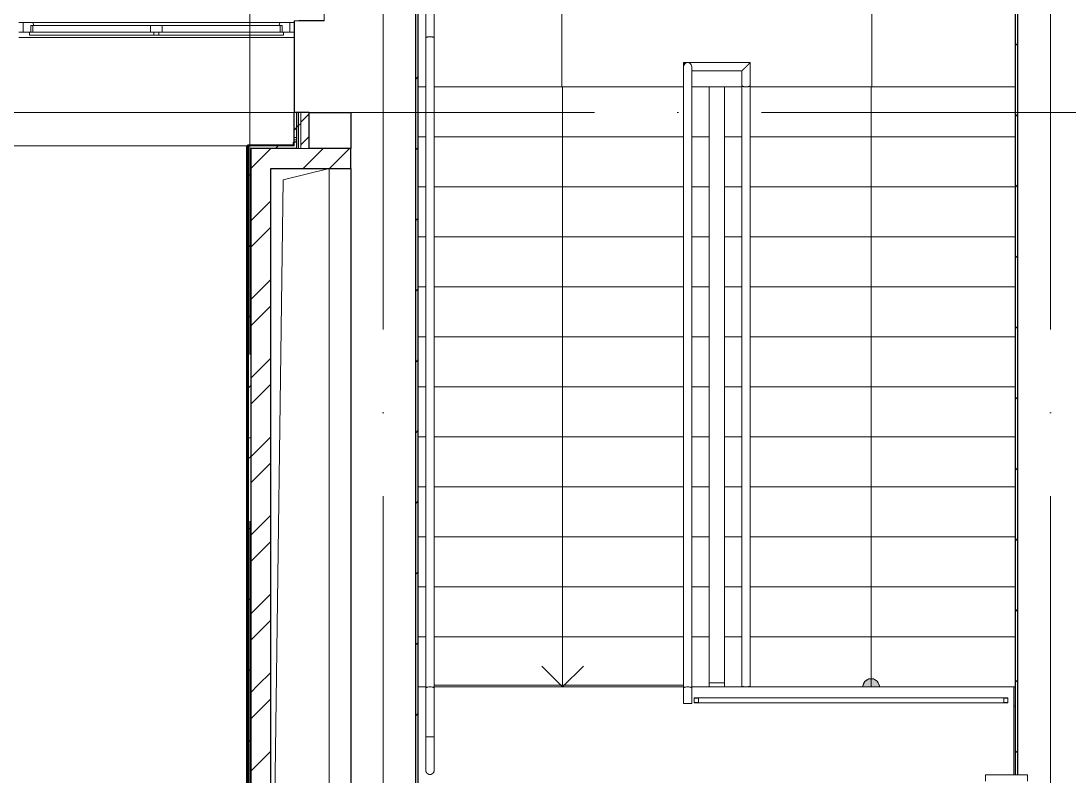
# Model space of a CAD drawing. Header units: millimetres. Extents: x -87434 to 499450, y -468665 to 122144.
# Drawn here: x 285573 to 291858, y -6945 to -2415 of the extents above; entities that cross this region are included whole.
import ezdxf

# ---------------------------------------------------------------- set-up
doc = ezdxf.new("R2010")
doc.units = ezdxf.units.MM
doc.linetypes.add('ADSK_Линия сетки', pattern=[25, 20, -2.5, 0, -2.5])
for name, color, linetype, lineweight in [('_ Окна', 7, 'Continuous', 9), ('Лестницы', 252, 'Continuous', 9), ('Оборудование', 8, 'Continuous', 18), ('Ограждение', 252, 'Continuous', 9), ('Окна', 252, 'Continuous', 9), ('Оси', 252, 'Continuous', 9), ('Перекрытие', 252, 'Continuous', 18), ('Стены внутренние', 7, 'Continuous', 18), ('Стены наружные', 7, 'Continuous', 18), ('Стены штриховка', 252, 'Continuous', 9), ('Стрелки вверх', 252, 'Continuous', 18)]:
    doc.layers.add(name, color=color, linetype=linetype, lineweight=lineweight)

# ---------------------------------------------------------------- blocks, each defined once
blk = doc.blocks.new('3 этаж')
at = {"layer": 'Стрелки вверх', "true_color": 0x636466}
h = blk.add_hatch(color=251, dxfattribs=at)
edge = h.paths.add_edge_path()
edge.add_arc((290670.8, -6408.4), 50, 359.83086, 540.16914)
edge.add_line((290620.8, -6408.6), (290670.8, -6408.4))
edge.add_line((290670.8, -6408.4), (290720.8, -6408.6))
blk.add_hatch(color=251, dxfattribs=at).paths.add_polyline_path([(290719.2, -6408.4), (290720.3, -6401.3), (290708.6, -6375.7), (290684.9, -6360.5), (290656.7, -6360.5), (290633, -6375.7), (290621.3, -6401.3), (290622.3, -6408.4)])
at = {"color": 251, "lineweight": 18, "true_color": 0x636466}
for p, q in [((287145.2, -3365.7), (287420.8, -3298.4)), ((287420.8, -3298.4), (287420.8, -8968.4)), ((287070.8, -8968.4), (287145.2, -3365.7))]:
    blk.add_line(p, q, dxfattribs=at)
at = {"layer": '_ Окна', "color": 251, "true_color": 0x636466}
for p, q in [((285585.8, -2423.4), (285560.8, -2423.4)), ((285585.8, -2481.4), (285585.8, -2423.4)), ((287210.8, -2423.4), (287185.8, -2423.4)), ((287185.8, -2423.4), (287185.8, -2481.4)), ((285560.8, -2481.4), (285585.8, -2481.4)), ((287185.8, -2481.4), (287210.8, -2481.4))]:
    blk.add_line(p, q, dxfattribs=at)
at = {"layer": '_ Окна', "color": 251, "lineweight": 18, "true_color": 0x636466}
for p, q in [((285645.2, -2423.4), (285585.8, -2423.4)), ((285585.8, -2423.4), (285585.8, -2481.4)), ((285631.8, -2481.4), (285631.8, -2440.4)), ((285631.8, -2440.4), (285643.8, -2440.4)), ((285649.8, -2440.4), (285645.2, -2423.4)), ((287126.3, -2423.4), (287121.8, -2440.4)), ((287185.8, -2423.4), (287126.3, -2423.4)), ((287127.8, -2440.4), (287139.8, -2440.4)), ((287139.8, -2440.4), (287139.8, -2481.4)), ((287185.8, -2481.4), (287185.8, -2423.4)), ((285585.8, -2481.4), (285623.8, -2481.4)), ((287147.8, -2481.4), (287185.8, -2481.4))]:
    blk.add_line(p, q, dxfattribs=at)
at = {"layer": 'Лестницы', "color": 251, "true_color": 0x636466}
for p, q in [((288000.8, -2808.4), (287955.8, -2808.4)), ((288000.8, -2808.4), (287955.8, -2808.4)), ((289545.8, -2808.4), (288050.8, -2808.4)), ((289545.8, -2808.4), (288050.8, -2808.4)), ((289700.8, -2808.4), (289595.8, -2808.4)), ((289700.8, -2808.4), (289595.8, -2808.4)), ((289700.8, -2808.4), (289790.8, -2808.4)), ((289700.8, -2808.4), (289700.8, -3108.4)), ((289790.8, -2808.4), (289895.8, -2808.4)), ((289790.8, -3108.4), (289790.8, -2808.4)), ((289790.8, -2808.4), (289895.8, -2808.4)), ((289945.8, -2808.4), (291535.8, -2808.4)), ((289945.8, -2808.4), (291535.8, -2808.4)), ((288000.8, -3108.4), (287955.8, -3108.4)), ((288000.8, -3108.4), (287955.8, -3108.4)), ((289545.8, -3108.4), (288050.8, -3108.4)), ((289545.8, -3108.4), (288050.8, -3108.4)), ((289700.8, -3108.4), (289595.8, -3108.4)), ((289700.8, -3108.4), (289595.8, -3108.4)), ((289700.8, -3108.4), (289700.8, -3408.4)), ((289790.8, -3408.4), (289790.8, -3108.4)), ((289790.8, -3108.4), (289895.9, -3108.4)), ((289790.8, -3108.4), (289895.9, -3108.4)), ((289945.7, -3108.4), (291535.8, -3108.4)), ((289945.7, -3108.4), (291535.8, -3108.4)), ((288000.8, -3408.4), (287955.8, -3408.4)), ((288000.8, -3408.4), (287955.8, -3408.4)), ((289545.8, -3408.4), (288050.8, -3408.4)), ((289545.8, -3408.4), (288050.8, -3408.4)), ((289700.8, -3408.4), (289595.8, -3408.4)), ((289700.8, -3408.4), (289595.8, -3408.4)), ((289700.8, -3408.4), (289700.8, -3708.4)), ((289790.8, -3708.4), (289790.8, -3408.4)), ((289790.8, -3408.4), (289895.9, -3408.4)), ((289790.8, -3408.4), (289895.9, -3408.4)), ((289945.6, -3408.4), (291535.8, -3408.4)), ((289945.6, -3408.4), (291535.8, -3408.4)), ((288000.8, -3708.4), (287955.8, -3708.4)), ((288000.8, -3708.4), (287955.8, -3708.4)), ((289545.8, -3708.4), (288050.8, -3708.4)), ((289545.8, -3708.4), (288050.8, -3708.4)), ((289700.8, -3708.4), (289595.8, -3708.4)), ((289700.8, -3708.4), (289595.8, -3708.4)), ((289700.8, -3708.4), (289700.8, -4008.4)), ((289790.8, -4008.4), (289790.8, -3708.4)), ((289790.8, -3708.4), (289896, -3708.4)), ((289790.8, -3708.4), (289896, -3708.4)), ((289945.6, -3708.4), (291535.8, -3708.4)), ((289945.6, -3708.4), (291535.8, -3708.4)), ((288000.8, -4008.4), (287955.8, -4008.4)), ((288000.8, -4008.4), (287955.8, -4008.4)), ((289545.8, -4008.4), (288050.8, -4008.4)), ((289545.8, -4008.4), (288050.8, -4008.4)), ((289700.8, -4008.4), (289595.8, -4008.4)), ((289700.8, -4008.4), (289595.8, -4008.4)), ((289700.8, -4008.4), (289700.8, -4308.4)), ((289790.8, -4308.4), (289790.8, -4008.4)), ((289790.8, -4008.4), (289895.8, -4008.4)), ((289790.8, -4008.4), (289895.8, -4008.4)), ((289945.8, -4008.4), (291535.8, -4008.4)), ((289945.8, -4008.4), (291535.8, -4008.4)), ((288000.8, -4308.4), (287955.8, -4308.4)), ((288000.8, -4308.4), (287955.8, -4308.4)), ((289545.8, -4308.4), (288050.8, -4308.4)), ((289545.8, -4308.4), (288050.8, -4308.4)), ((289700.8, -4308.4), (289595.8, -4308.4)), ((289700.8, -4308.4), (289595.8, -4308.4)), ((289700.8, -4308.4), (289700.8, -4608.4)), ((289790.8, -4608.4), (289790.8, -4308.4)), ((289790.8, -4308.4), (289895.8, -4308.4)), ((289790.8, -4308.4), (289895.8, -4308.4)), ((289945.8, -4308.4), (291535.8, -4308.4)), ((289945.8, -4308.4), (291535.8, -4308.4)), ((288000.8, -4608.4), (287955.8, -4608.4)), ((288000.8, -4608.4), (287955.8, -4608.4)), ((289545.8, -4608.4), (288050.8, -4608.4)), ((289545.8, -4608.4), (288050.8, -4608.4)), ((289700.8, -4608.4), (289595.8, -4608.4)), ((289700.8, -4608.4), (289595.8, -4608.4)), ((289700.8, -4608.4), (289700.8, -4908.4)), ((289790.8, -4908.4), (289790.8, -4608.4)), ((289790.8, -4608.4), (289895.8, -4608.4)), ((289790.8, -4608.4), (289895.8, -4608.4)), ((289945.8, -4608.4), (291535.8, -4608.4)), ((289945.8, -4608.4), (291535.8, -4608.4)), ((288000.8, -4908.4), (287955.8, -4908.4)), ((288000.8, -4908.4), (287955.8, -4908.4)), ((289545.8, -4908.4), (288050.8, -4908.4)), ((289545.8, -4908.4), (288050.8, -4908.4)), ((289700.8, -4908.4), (289595.8, -4908.4)), ((289700.8, -4908.4), (289595.8, -4908.4)), ((289700.8, -4908.4), (289700.8, -5208.4)), ((289790.8, -5208.4), (289790.8, -4908.4)), ((289790.8, -4908.4), (289895.8, -4908.4)), ((289790.8, -4908.4), (289895.8, -4908.4)), ((289945.8, -4908.4), (291535.8, -4908.4)), ((289945.8, -4908.4), (291535.8, -4908.4)), ((288000.8, -5208.4), (287955.8, -5208.4)), ((288000.8, -5208.4), (287955.8, -5208.4)), ((289545.8, -5208.4), (288050.8, -5208.4)), ((289545.8, -5208.4), (288050.8, -5208.4)), ((289700.8, -5208.4), (289595.8, -5208.4)), ((289700.8, -5208.4), (289595.8, -5208.4)), ((289700.8, -5208.4), (289700.8, -5508.4)), ((289790.8, -5508.4), (289790.8, -5208.4)), ((289790.8, -5208.4), (289895.8, -5208.4)), ((289790.8, -5208.4), (289895.8, -5208.4)), ((289945.8, -5208.4), (291535.8, -5208.4)), ((289945.8, -5208.4), (291535.8, -5208.4)), ((288001, -5508.4), (287955.8, -5508.4)), ((288001, -5508.4), (287955.8, -5508.4)), ((289545.8, -5508.4), (288050.6, -5508.4)), ((289545.8, -5508.4), (288050.6, -5508.4)), ((289700.8, -5508.4), (289595.8, -5508.4)), ((289700.8, -5508.4), (289595.8, -5508.4)), ((289700.8, -5508.4), (289700.8, -5808.4)), ((289790.8, -5808.4), (289790.8, -5508.4)), ((289790.8, -5508.4), (289895.8, -5508.4)), ((289790.8, -5508.4), (289895.8, -5508.4)), ((289945.8, -5508.4), (291535.8, -5508.4)), ((289945.8, -5508.4), (291535.8, -5508.4)), ((288000.9, -5808.4), (287955.8, -5808.4)), ((288000.9, -5808.4), (287955.8, -5808.4)), ((289545.8, -5808.4), (288050.6, -5808.4)), ((289545.8, -5808.4), (288050.6, -5808.4)), ((289700.8, -5808.4), (289595.8, -5808.4)), ((289700.8, -5808.4), (289595.8, -5808.4)), ((289700.8, -5808.4), (289700.8, -6108.4)), ((289790.8, -6108.4), (289790.8, -5808.4)), ((289790.8, -5808.4), (289895.8, -5808.4)), ((289790.8, -5808.4), (289895.8, -5808.4)), ((289945.8, -5808.4), (291535.8, -5808.4)), ((289945.8, -5808.4), (291535.8, -5808.4)), ((288000.8, -6108.4), (287955.8, -6108.4)), ((288000.8, -6108.4), (287955.8, -6108.4)), ((289545.8, -6108.4), (288050.7, -6108.4)), ((289545.8, -6108.4), (288050.7, -6108.4)), ((289700.8, -6108.4), (289595.8, -6108.4)), ((289700.8, -6108.4), (289595.8, -6108.4)), ((289700.8, -6108.4), (289700.8, -6408.4)), ((289790.8, -6408.4), (289790.8, -6108.4)), ((289790.8, -6108.4), (289895.8, -6108.4)), ((289790.8, -6108.4), (289895.8, -6108.4)), ((289945.8, -6108.4), (291535.8, -6108.4)), ((289945.8, -6108.4), (291535.8, -6108.4)), ((288000.6, -6408.4), (287955.8, -6408.4)), ((288000.6, -6408.4), (287955.8, -6408.4)), ((289545.8, -6408.4), (288050.8, -6408.4)), ((289545.8, -6408.4), (288050.8, -6408.4)), ((289700.8, -6408.4), (289595.8, -6408.4)), ((289700.8, -6408.4), (289595.8, -6408.4)), ((291525.8, -6408.4), (289700.8, -6408.4))]:
    blk.add_line(p, q, dxfattribs=at)
at = {"layer": 'Оборудование', "color": 251, "true_color": 0x636466}
for p, q in [((291608.5, -6936.2), (291355.8, -6936.2)), ((291355.8, -6936.2), (291355.8, -6974.3)), ((291608.5, -6936.2), (291608.5, -6974.3))]:
    blk.add_line(p, q, dxfattribs=at)
at = {"layer": 'Ограждение', "color": 251, "true_color": 0x636466}
for p, q in [((288000.8, -2208.4), (288000.8, -2514.3)), ((288050.8, -2514.3), (288050.8, -2208.4)), ((287210.8, -2513.4), (285560.8, -2513.4)), ((288000.8, -2514.3), (288000.8, -6414.3)), ((288050.8, -6414.3), (288050.8, -2514.3)), ((289570.8, -2663.4), (289545.8, -2663.4)), ((289545.8, -2663.4), (289545.8, -2688.4)), ((289546.6, -2682), (289545.8, -2688.4)), ((289545.8, -2688.4), (289546.6, -2682)), ((289545.8, -2688.4), (289545.8, -6414.3)), ((289549.1, -2675.9), (289546.6, -2682)), ((289546.6, -2682), (289549.1, -2675.9)), ((289553.1, -2670.8), (289549.1, -2675.9)), ((289549.1, -2675.9), (289553.1, -2670.8)), ((289558.3, -2666.8), (289553.1, -2670.8)), ((289553.1, -2670.8), (289558.3, -2666.8)), ((289564.3, -2664.3), (289558.3, -2666.8)), ((289558.3, -2666.8), (289564.3, -2664.3)), ((289570.8, -2663.4), (289564.3, -2664.3)), ((289564.3, -2664.3), (289570.8, -2663.4)), ((289945.8, -2663.4), (289570.8, -2663.4)), ((289577.2, -2664.3), (289570.8, -2663.4)), ((289570.8, -2663.4), (289577.2, -2664.3)), ((289583.3, -2666.8), (289577.2, -2664.3)), ((289577.2, -2664.3), (289583.3, -2666.8)), ((289588.5, -2670.8), (289583.3, -2666.8)), ((289583.3, -2666.8), (289588.5, -2670.8)), ((289592.4, -2675.9), (289588.5, -2670.8)), ((289588.5, -2670.8), (289592.4, -2675.9)), ((289594.9, -2682), (289592.4, -2675.9)), ((289592.4, -2675.9), (289594.9, -2682)), ((289595.8, -2688.4), (289594.9, -2682)), ((289594.9, -2682), (289595.8, -2688.4)), ((289595.8, -6414.3), (289595.8, -2688.4)), ((289945.8, -2802.5), (289945.8, -2663.4)), ((289595.8, -2713.4), (289895.8, -2713.4)), ((289895.8, -2713.4), (289895.8, -2802.5)), ((289895.8, -2802.5), (289895.8, -6402.5)), ((289945.8, -6402.5), (289945.8, -2802.5)), ((287210.8, -2963.4), (285560.8, -2963.4)), ((286930.8, -3163.4), (279350.8, -3163.4)), ((286930.8, -3163.4), (285560.8, -3163.4)), ((286925.8, -3163.4), (286925.8, -8943.4)), ((289700.8, -6383.4), (289790.8, -6383.4)), ((289895.8, -6402.5), (289895.8, -6408.4)), ((289945.8, -6408.4), (289945.8, -6402.5)), ((291525.8, -6408.4), (291535.8, -6408.4)), ((291525.8, -6408.4), (291525.8, -6936.4)), ((288000.8, -6414.3), (288000.8, -6708.4)), ((288050.8, -6708.4), (288050.8, -6414.3)), ((289545.8, -6414.3), (289545.8, -6508.4)), ((289595.8, -6508.4), (289595.8, -6414.3)), ((289545.8, -6508.4), (289595.8, -6508.4)), ((291490.8, -6473.4), (289610.8, -6473.4)), ((289610.8, -6473.4), (289610.8, -6475.5)), ((289610.8, -6501.4), (289610.8, -6503.4)), ((289610.8, -6503.4), (291490.8, -6503.4)), ((291490.8, -6475.5), (291490.8, -6473.4)), ((291490.8, -6503.4), (291490.8, -6501.4)), ((288000.8, -6708.4), (288050.8, -6708.4)), ((288000.8, -6708.4), (288000.8, -6716.4)), ((288000.8, -6710.6), (288000.8, -6708.4)), ((288025.8, -6708.4), (288000.8, -6708.4)), ((288000.8, -6718.6), (288000.8, -6710.6)), ((288000.8, -6716.4), (288000.8, -6724.4)), ((288000.8, -6726.6), (288000.8, -6718.6)), ((288050.8, -6708.4), (288025.8, -6708.4)), ((288050.8, -6708.4), (288050.8, -6716.4)), ((288050.8, -6710.6), (288050.8, -6708.4)), ((288050.8, -6718.6), (288050.8, -6710.6)), ((288050.8, -6716.4), (288050.8, -6724.4)), ((288050.8, -6726.6), (288050.8, -6718.6)), ((288000.8, -6724.4), (288000.8, -6732.4)), ((288000.8, -6734.5), (288000.8, -6726.6)), ((288000.8, -6732.4), (288000.8, -6740.3)), ((288000.8, -6742.4), (288000.8, -6734.5)), ((288000.8, -6740.3), (288000.8, -6748.2)), ((288000.8, -6750.3), (288000.8, -6742.4)), ((288000.8, -6748.2), (288000.8, -6756)), ((288000.8, -6758.1), (288000.8, -6750.3)), ((288000.8, -6756), (288000.8, -6763.7)), ((288000.8, -6765.8), (288000.8, -6758.1)), ((288000.8, -6763.7), (288000.8, -6771.4)), ((288000.8, -6773.4), (288000.8, -6765.8)), ((288000.8, -6771.4), (288000.8, -6778.9)), ((288000.8, -6780.9), (288000.8, -6773.4)), ((288000.8, -6778.9), (288000.8, -6786.3)), ((288000.8, -6788.3), (288000.8, -6780.9)), ((288000.8, -6786.3), (288000.8, -6793.6)), ((288050.8, -6724.4), (288050.8, -6732.4)), ((288050.8, -6734.5), (288050.8, -6726.6)), ((288050.8, -6732.4), (288050.8, -6740.3)), ((288050.8, -6742.4), (288050.8, -6734.5)), ((288050.8, -6740.3), (288050.8, -6748.2)), ((288050.8, -6750.3), (288050.8, -6742.4)), ((288050.8, -6748.2), (288050.8, -6756)), ((288050.8, -6758.1), (288050.8, -6750.3)), ((288050.8, -6756), (288050.8, -6763.7)), ((288050.8, -6765.8), (288050.8, -6758.1)), ((288050.8, -6763.7), (288050.8, -6771.4)), ((288050.8, -6773.4), (288050.8, -6765.8)), ((288050.8, -6771.4), (288050.8, -6778.9)), ((288050.8, -6780.9), (288050.8, -6773.4)), ((288050.8, -6778.9), (288050.8, -6786.3)), ((288050.8, -6788.3), (288050.8, -6780.9)), ((288050.8, -6786.3), (288050.8, -6793.6)), ((288000.8, -6795.6), (288000.8, -6788.3)), ((288000.8, -6793.6), (288000.8, -6800.8)), ((288000.8, -6802.7), (288000.8, -6795.6)), ((288000.8, -6800.8), (288000.8, -6807.8)), ((288000.8, -6809.7), (288000.8, -6802.7)), ((288000.8, -6807.8), (288000.8, -6814.7)), ((288000.8, -6816.5), (288000.8, -6809.7)), ((288000.8, -6814.7), (288000.8, -6821.4)), ((288000.8, -6823.1), (288000.8, -6816.5)), ((288000.8, -6821.4), (288000.8, -6827.9)), ((288000.8, -6829.6), (288000.8, -6823.1)), ((288000.8, -6827.9), (288000.8, -6834.2)), ((288000.8, -6835.9), (288000.8, -6829.6)), ((288000.8, -6834.2), (288000.8, -6840.3)), ((288000.8, -6841.9), (288000.8, -6835.9)), ((288000.8, -6840.3), (288000.8, -6846.2)), ((288000.8, -6847.8), (288000.8, -6841.9)), ((288000.8, -6846.2), (288000.8, -6851.9)), ((288000.8, -6853.4), (288000.8, -6847.8)), ((288050.8, -6795.6), (288050.8, -6788.3)), ((288050.8, -6793.6), (288050.8, -6800.8)), ((288050.8, -6802.7), (288050.8, -6795.6)), ((288050.8, -6800.8), (288050.8, -6807.8)), ((288050.8, -6809.7), (288050.8, -6802.7)), ((288050.8, -6807.8), (288050.8, -6814.7)), ((288050.8, -6816.5), (288050.8, -6809.7)), ((288050.8, -6814.7), (288050.8, -6821.4)), ((288050.8, -6823.1), (288050.8, -6816.5)), ((288050.8, -6821.4), (288050.8, -6827.9)), ((288050.8, -6829.6), (288050.8, -6823.1)), ((288050.8, -6827.9), (288050.8, -6834.2)), ((288050.8, -6835.9), (288050.8, -6829.6)), ((288050.8, -6834.2), (288050.8, -6840.3)), ((288050.8, -6841.9), (288050.8, -6835.9)), ((288050.8, -6840.3), (288050.8, -6846.2)), ((288050.8, -6847.8), (288050.8, -6841.9)), ((288050.8, -6846.2), (288050.8, -6851.9)), ((288050.8, -6853.4), (288050.8, -6847.8)), ((288000.8, -6851.9), (288000.8, -6857.4)), ((288000.8, -6858.8), (288000.8, -6853.4)), ((288000.8, -6857.4), (288000.8, -6862.6)), ((288000.8, -6864), (288000.8, -6858.8)), ((288000.8, -6862.6), (288000.8, -6867.6)), ((288000.8, -6868.9), (288000.8, -6864)), ((288000.8, -6867.6), (288000.8, -6872.3)), ((288000.8, -6873.5), (288000.8, -6868.9)), ((288000.8, -6872.3), (288000.8, -6876.7)), ((288000.8, -6877.9), (288000.8, -6873.5)), ((288000.8, -6876.7), (288000.8, -6880.9)), ((288000.8, -6882), (288000.8, -6877.9)), ((288000.8, -6880.9), (288000.8, -6884.8)), ((288000.8, -6885.8), (288000.8, -6882)), ((288000.8, -6884.8), (288000.8, -6888.5)), ((288000.8, -6889.4), (288000.8, -6885.8)), ((288000.8, -6888.5), (288000.8, -6891.8)), ((288000.8, -6892.7), (288000.8, -6889.4)), ((288000.8, -6891.8), (288000.8, -6894.9)), ((288000.8, -6895.6), (288000.8, -6892.7)), ((288000.8, -6894.9), (288000.8, -6897.6)), ((288000.8, -6898.3), (288000.8, -6895.6)), ((288000.8, -6897.6), (288000.8, -6900)), ((288000.8, -6900.7), (288000.8, -6898.3)), ((288000.8, -6900), (288000.8, -6902.2)), ((288000.8, -6902.7), (288000.8, -6900.7)), ((288000.8, -6902.2), (288000.8, -6904)), ((288000.8, -6904.5), (288000.8, -6902.7)), ((288000.8, -6904), (288000.8, -6905.5)), ((288000.8, -6905.9), (288000.8, -6904.5)), ((288000.8, -6905.5), (288000.8, -6906.7)), ((288000.8, -6907), (288000.8, -6905.9)), ((288000.8, -6906.7), (288000.8, -6907.6)), ((288000.8, -6907.8), (288000.8, -6907)), ((288000.8, -6907.6), (288000.8, -6908.2)), ((288000.8, -6908.3), (288000.8, -6907.8)), ((288000.8, -6908.2), (288000.8, -6908.4)), ((288000.8, -6908.4), (288000.8, -6908.3)), ((288000.8, -6908.7), (288000.8, -6908.4)), ((288000.8, -6908.4), (288000.8, -6908.4)), ((288000.8, -6909.7), (288000.8, -6908.7)), ((288000.9, -6910.7), (288000.8, -6909.7)), ((288001, -6911.7), (288000.9, -6910.7)), ((288001.1, -6912.7), (288001, -6911.7)), ((288001.3, -6913.7), (288001.1, -6912.7)), ((288050.5, -6912.4), (288050.3, -6913.4)), ((288050.6, -6911.4), (288050.5, -6912.4)), ((288050.7, -6910.4), (288050.6, -6911.4)), ((288050.8, -6909.4), (288050.7, -6910.4)), ((288050.8, -6851.9), (288050.8, -6857.4)), ((288050.8, -6858.8), (288050.8, -6853.4)), ((288050.8, -6857.4), (288050.8, -6862.6)), ((288050.8, -6864), (288050.8, -6858.8)), ((288050.8, -6862.6), (288050.8, -6867.6)), ((288050.8, -6868.9), (288050.8, -6864)), ((288050.8, -6867.6), (288050.8, -6872.3)), ((288050.8, -6873.5), (288050.8, -6868.9)), ((288050.8, -6872.3), (288050.8, -6876.7)), ((288050.8, -6877.9), (288050.8, -6873.5)), ((288050.8, -6876.7), (288050.8, -6880.9)), ((288050.8, -6882), (288050.8, -6877.9)), ((288050.8, -6880.9), (288050.8, -6884.8)), ((288050.8, -6885.8), (288050.8, -6882)), ((288050.8, -6884.8), (288050.8, -6888.5)), ((288050.8, -6889.4), (288050.8, -6885.8)), ((288050.8, -6888.5), (288050.8, -6891.8)), ((288050.8, -6892.7), (288050.8, -6889.4)), ((288050.8, -6891.8), (288050.8, -6894.9)), ((288050.8, -6895.6), (288050.8, -6892.7)), ((288050.8, -6894.9), (288050.8, -6897.6)), ((288050.8, -6898.3), (288050.8, -6895.6)), ((288050.8, -6897.6), (288050.8, -6900)), ((288050.8, -6900.7), (288050.8, -6898.3)), ((288050.8, -6900), (288050.8, -6902.2)), ((288050.8, -6902.7), (288050.8, -6900.7)), ((288050.8, -6902.2), (288050.8, -6904)), ((288050.8, -6904.5), (288050.8, -6902.7)), ((288050.8, -6904), (288050.8, -6905.5)), ((288050.8, -6905.9), (288050.8, -6904.5)), ((288050.8, -6905.5), (288050.8, -6906.7)), ((288050.8, -6907), (288050.8, -6905.9)), ((288050.8, -6906.7), (288050.8, -6907.6)), ((288050.8, -6907.8), (288050.8, -6907)), ((288050.8, -6907.6), (288050.8, -6908.2)), ((288050.8, -6908.3), (288050.8, -6907.8)), ((288050.8, -6908.2), (288050.8, -6908.4)), ((288050.8, -6908.4), (288050.8, -6908.3)), ((288050.8, -6908.4), (288050.8, -6909.4)), ((288050.8, -6908.4), (288050.8, -6908.4)), ((288001.6, -6914.6), (288001.3, -6913.7)), ((288001.8, -6915.6), (288001.6, -6914.6)), ((288002.1, -6916.6), (288001.8, -6915.6)), ((288002.5, -6917.5), (288002.1, -6916.6)), ((288002.9, -6918.4), (288002.5, -6917.5)), ((288003.3, -6919.3), (288002.9, -6918.4)), ((288003.7, -6920.2), (288003.3, -6919.3)), ((288004.2, -6921.1), (288003.7, -6920.2)), ((288004.7, -6922), (288004.2, -6921.1)), ((288005.3, -6922.8), (288004.7, -6922)), ((288005.9, -6923.6), (288005.3, -6922.8)), ((288006.5, -6924.4), (288005.9, -6923.6)), ((288007.2, -6925.1), (288006.5, -6924.4)), ((288007.8, -6925.9), (288007.2, -6925.1)), ((288008.6, -6926.6), (288007.8, -6925.9)), ((288009.3, -6927.2), (288008.6, -6926.6)), ((288010.1, -6927.9), (288009.3, -6927.2)), ((288010.8, -6928.5), (288010.1, -6927.9)), ((288011.7, -6929.1), (288010.8, -6928.5)), ((288012.5, -6929.6), (288011.7, -6929.1)), ((288013.4, -6930.1), (288012.5, -6929.6)), ((288014.2, -6930.6), (288013.4, -6930.1)), ((288015.1, -6931.1), (288014.2, -6930.6)), ((288016, -6931.5), (288015.1, -6931.1)), ((288017, -6931.8), (288016, -6931.5)), ((288017.9, -6932.2), (288017, -6931.8)), ((288018.9, -6932.5), (288017.9, -6932.2)), ((288019.8, -6932.7), (288018.9, -6932.5)), ((288020.8, -6932.9), (288019.8, -6932.7)), ((288021.8, -6933.1), (288020.8, -6932.9)), ((288022.8, -6933.3), (288021.8, -6933.1)), ((288023.8, -6933.4), (288022.8, -6933.3)), ((288024.8, -6933.4), (288023.8, -6933.4)), ((288025.8, -6933.4), (288024.8, -6933.4)), ((288026, -6933.4), (288025.8, -6933.4)), ((288027, -6933.4), (288026, -6933.4)), ((288028, -6933.3), (288027, -6933.4)), ((288029, -6933.2), (288028, -6933.3)), ((288030, -6933.1), (288029, -6933.2)), ((288031, -6932.9), (288030, -6933.1)), ((288032, -6932.7), (288031, -6932.9)), ((288032.9, -6932.4), (288032, -6932.7)), ((288033.9, -6932.1), (288032.9, -6932.4)), ((288034.8, -6931.7), (288033.9, -6932.1)), ((288035.8, -6931.4), (288034.8, -6931.7)), ((288036.7, -6930.9), (288035.8, -6931.4)), ((288037.6, -6930.5), (288036.7, -6930.9)), ((288038.4, -6930), (288037.6, -6930.5)), ((288039.3, -6929.5), (288038.4, -6930)), ((288040.1, -6928.9), (288039.3, -6929.5)), ((288040.9, -6928.3), (288040.1, -6928.9)), ((288041.7, -6927.7), (288040.9, -6928.3)), ((288042.5, -6927.1), (288041.7, -6927.7)), ((288043.2, -6926.4), (288042.5, -6927.1)), ((288043.9, -6925.7), (288043.2, -6926.4)), ((288044.6, -6924.9), (288043.9, -6925.7)), ((288045.2, -6924.2), (288044.6, -6924.9)), ((288045.8, -6923.4), (288045.2, -6924.2)), ((288046.4, -6922.6), (288045.8, -6923.4)), ((288047, -6921.7), (288046.4, -6922.6)), ((288047.5, -6920.9), (288047, -6921.7)), ((288048, -6920), (288047.5, -6920.9)), ((288048.4, -6919.1), (288048, -6920)), ((288048.8, -6918.2), (288048.4, -6919.1)), ((288049.2, -6917.3), (288048.8, -6918.2)), ((288049.5, -6916.3), (288049.2, -6917.3)), ((288049.8, -6915.4), (288049.5, -6916.3)), ((288050.1, -6914.4), (288049.8, -6915.4)), ((288050.3, -6913.4), (288050.1, -6914.4))]:
    blk.add_line(p, q, dxfattribs=at)
at = {"layer": 'Ограждение', "color": 251, "lineweight": 18, "true_color": 0x636466}
for p, q in [((289610.8, -6475.9), (289610.8, -6500.9)), ((289635.8, -6475.9), (289610.8, -6475.9)), ((289610.8, -6500.9), (289635.8, -6500.9)), ((289635.8, -6500.9), (289635.8, -6475.9)), ((291465.8, -6475.9), (291465.8, -6500.9)), ((291490.8, -6475.9), (291465.8, -6475.9)), ((291465.8, -6500.9), (291490.8, -6500.9)), ((291490.8, -6500.9), (291490.8, -6475.9))]:
    blk.add_line(p, q, dxfattribs=at)
at = {"layer": 'Ограждение', "color": 251, "linetype": 'Continuous', "true_color": 0x636466}
blk.add_line((291525.8, -6523.7), (291535.8, -6523.7), dxfattribs=at)
at = {"layer": 'Ограждение', "color": 251, "true_color": 0x636466}
for points, knots in [([(288050.8, -2514.3), (288050.8, -2513.8), (288050.2, -2512.8), (288047.7, -2511.4), (288043.7, -2510.1), (288036.7, -2508.9), (288025.8, -2508.2), (288014.9, -2508.9), (288007.9, -2510.1), (288003.9, -2511.4), (288001.4, -2512.8), (288000.8, -2513.8), (288000.8, -2514.3)], [-1, -1, -1, -1, -0.916667, -0.833333, -0.75, -0.666667, -0.5, -0.333333, -0.25, -0.166667, -0.083333, 0, 0, 0, 0]), ([(289545.8, -2663.4), (289545.8, -2663.4), (289546.2, -2663.9), (289547.6, -2665.3), (289549.1, -2666.7), (289550.6, -2668.3), (289552, -2669.6), (289552.7, -2670.4), (289553.1, -2670.8)], [0, 0, 0, 0, 0.0833333, 0.125, 0.1666667, 0.2083333, 0.2291667, 0.25, 0.25, 0.25, 0.25]), ([(289895.8, -2713.4), (289895.8, -2713.4), (289896.2, -2713), (289897.6, -2711.6), (289899.1, -2710.2), (289900.6, -2708.6), (289902, -2707.2), (289903.5, -2705.8), (289905.1, -2704.1), (289906.9, -2702.3), (289908.3, -2701), (289909.7, -2699.5), (289911.2, -2698), (289912.7, -2696.5), (289914.3, -2694.9), (289915.9, -2693.3), (289917.5, -2691.7), (289919.1, -2690.1), (289920.8, -2688.4), (289922.4, -2686.8), (289924, -2685.2), (289925.7, -2683.6), (289927.3, -2682), (289928.8, -2680.4), (289930.4, -2678.9), (289931.8, -2677.4), (289933.3, -2675.9), (289934.7, -2674.6), (289936.5, -2672.8), (289938.1, -2671.1), (289939.6, -2669.6), (289941, -2668.2), (289942.5, -2666.7), (289943.9, -2665.3), (289945.3, -2663.9), (289945.8, -2663.5), (289945.8, -2663.4)], [-1, -1, -1, -1, -0.916667, -0.875, -0.833333, -0.791667, -0.770833, -0.75, -0.708333, -0.6875, -0.666667, -0.645833, -0.625, -0.604167, -0.583333, -0.5625, -0.541667, -0.520833, -0.5, -0.479167, -0.458333, -0.4375, -0.416667, -0.395833, -0.375, -0.354167, -0.333333, -0.3125, -0.291667, -0.25, -0.229167, -0.208333, -0.166667, -0.125, -0.083333, 0, 0, 0, 0]), ([(289945.8, -2802.5), (289945.8, -2803), (289945.2, -2804.1), (289942.7, -2805.5), (289938.7, -2806.8), (289931.7, -2808), (289920.8, -2808.7), (289909.9, -2808), (289902.9, -2806.8), (289898.9, -2805.5), (289896.4, -2804.1), (289895.8, -2803), (289895.8, -2802.5)], [0, 0, 0, 0, 0.083333, 0.166667, 0.25, 0.333333, 0.5, 0.666667, 0.75, 0.833333, 0.916667, 1, 1, 1, 1]), ([(288000.8, -6414.3), (288000.8, -6413.8), (288001.4, -6412.8), (288003.9, -6411.4), (288007.9, -6410.1), (288014.9, -6408.9), (288025.8, -6408.2), (288036.7, -6408.9), (288043.7, -6410.1), (288047.7, -6411.4), (288050.2, -6412.8), (288050.8, -6413.8), (288050.8, -6414.3)], [0, 0, 0, 0, 0.083333, 0.166667, 0.25, 0.333333, 0.5, 0.666667, 0.75, 0.833333, 0.916667, 1, 1, 1, 1]), ([(289545.8, -6414.3), (289545.8, -6413.8), (289546.4, -6412.8), (289548.9, -6411.4), (289552.9, -6410.1), (289559.9, -6408.9), (289570.8, -6408.2), (289581.7, -6408.9), (289588.7, -6410.1), (289592.7, -6411.4), (289595.2, -6412.8), (289595.8, -6413.8), (289595.8, -6414.3)], [0, 0, 0, 0, 0.083333, 0.166667, 0.25, 0.333333, 0.5, 0.666667, 0.75, 0.833333, 0.916667, 1, 1, 1, 1]), ([(289945.8, -6402.5), (289945.8, -6403.1), (289945.2, -6404.1), (289942.7, -6405.5), (289938.7, -6406.8), (289931.7, -6408), (289920.8, -6408.7), (289909.9, -6408), (289902.9, -6406.8), (289898.9, -6405.5), (289896.4, -6404.1), (289895.8, -6403.1), (289895.8, -6402.5)], [0, 0, 0, 0, 0.083333, 0.166667, 0.25, 0.333333, 0.5, 0.666667, 0.75, 0.833333, 0.916667, 1, 1, 1, 1])]:
    blk.add_open_spline(points, degree=3, knots=knots, dxfattribs=at)
at = {"layer": 'Окна', "color": 251, "true_color": 0x636466}
for p, q in [((285643.8, -2440.4), (286350.8, -2440.4)), ((285643.8, -2481.4), (285643.8, -2440.4)), ((287126.3, -2423.4), (285645.2, -2423.4)), ((286350.8, -2440.4), (286420.8, -2440.4)), ((286350.8, -2440.4), (286350.8, -2481.4)), ((286420.8, -2440.4), (287127.8, -2440.4)), ((286420.8, -2481.4), (286420.8, -2440.4)), ((287127.8, -2440.4), (287127.8, -2481.4)), ((285623.8, -2481.4), (286370.8, -2481.4)), ((285623.8, -2498.4), (285623.8, -2481.4)), ((286370.8, -2498.4), (285623.8, -2498.4)), ((286370.8, -2481.4), (286400.8, -2481.4)), ((286370.8, -2481.4), (286370.8, -2498.4)), ((286400.8, -2498.4), (286370.8, -2498.4)), ((286400.8, -2481.4), (287147.8, -2481.4)), ((286400.8, -2498.4), (286400.8, -2481.4)), ((287147.8, -2498.4), (286400.8, -2498.4)), ((287147.8, -2481.4), (287147.8, -2498.4))]:
    blk.add_line(p, q, dxfattribs=at)
at = {"layer": 'Оси', "color": 251, "linetype": 'ADSK_Линия сетки', "ltscale": 200, "true_color": 0x636466}
for p, q in [((286945.8, 34587.2), (286945.8, -30119.6)), ((287745.8, -263.4), (287745.8, -31389.6)), ((291745.8, -263.4), (291745.8, -31389.6)), ((314013.1, -2963.4), (237073.5, -2963.4))]:
    blk.add_line(p, q, dxfattribs=at)
at = {"layer": 'Перекрытие', "color": 251, "true_color": 0x636466}
for p, q in [((289700.8, -2808.4), (289895.8, -2808.4)), ((289945.8, -2808.4), (291535.8, -2808.4)), ((287420.8, -3298.4), (287420.8, -8968.4)), ((289545.8, -6398.4), (288050.8, -6398.4)), ((288050.8, -6408.4), (289545.8, -6408.4))]:
    blk.add_line(p, q, dxfattribs=at)
at = {"layer": 'Стены внутренние', "color": 251, "true_color": 0x636466}
for p, q in [((287390.8, -613.4), (287390.8, -2413.4)), ((287238.8, -2413.4), (287210.8, -2413.4))]:
    blk.add_line(p, q, dxfattribs=at)
at = {"layer": 'Стены внутренние', "color": 251, "lineweight": 30, "true_color": 0x636466}
for p, q in [((287210.8, -2413.4), (287210.8, -2963.4)), ((287390.8, -2413.4), (287238.8, -2413.4)), ((287300.8, -2963.4), (287550.8, -2963.4)), ((287550.8, -2963.4), (287550.8, -3178.4)), ((287550.8, -3298.4), (287550.8, -8968.4))]:
    blk.add_line(p, q, dxfattribs=at)
at = {"layer": 'Стены наружные', "color": 251, "lineweight": 30, "true_color": 0x636466}
for p, q in [((287940.8, -8478.4), (287940.8, -1163.4)), ((287955.8, -8343.4), (287955.8, -1178.4)), ((291535.8, -6936.4), (291535.8, -1178.4)), ((291550.8, -6936.4), (291550.8, -1761.4)), ((287300.8, -2963.4), (287210.8, -2963.4)), ((287210.8, -3163.4), (287210.8, -2963.4)), ((287225.8, -2963.4), (287225.8, -3138.4)), ((287300.8, -3178.4), (287300.8, -2963.4)), ((287225.8, -3063.4), (287210.8, -3063.4)), ((287210.8, -3138.4), (287225.8, -3138.4)), ((287225.8, -3138.4), (287225.8, -3178.4)), ((287205.8, -3158.4), (286930.8, -3158.4)), ((286930.8, -3158.4), (286930.8, -8948.4)), ((287210.8, -3163.4), (286935.8, -3163.4)), ((286935.8, -3163.4), (286935.8, -8953.4)), ((286950.8, -3178.4), (286950.8, -8968.4)), ((287225.8, -3178.4), (286950.8, -3178.4)), ((287205.8, -3143.4), (287205.8, -3158.4)), ((287210.8, -3143.4), (287205.8, -3143.4)), ((287550.8, -3178.4), (287300.8, -3178.4)), ((287550.8, -3298.4), (287550.8, -3178.4)), ((287070.8, -8968.4), (287070.8, -3298.4)), ((287070.8, -3298.4), (287550.8, -3298.4))]:
    blk.add_line(p, q, dxfattribs=at)
at = {"layer": 'Стены наружные', "color": 251, "linetype": 'Continuous', "lineweight": 9, "true_color": 0x636466}
for p, q in [((291535.8, -2561.6), (291550.8, -2546.6)), ((287940.8, -2762.5), (287955.8, -2747.5)), ((287250.8, -3021.1), (287300.8, -2971.1)), ((291535.8, -2985.8), (291550.8, -2970.8)), ((287210.8, -3068.2), (287225.8, -3053.2)), ((287225.8, -3053.2), (287238.3, -3040.7)), ((287238.3, -3040.7), (287250.8, -3028.2)), ((287250.8, -3156.1), (287300.8, -3106.1)), ((286930.8, -3206.8), (286935.8, -3201.8)), ((286951, -3298.4), (287071, -3178.4)), ((286974.1, -3163.4), (286979.1, -3158.4)), ((287044.8, -3163.4), (287049.8, -3158.4)), ((287100.5, -3178.4), (287115.5, -3163.4)), ((287115.5, -3163.4), (287120.5, -3158.4)), ((287186.2, -3163.4), (287191.2, -3158.4)), ((287205.8, -3143.9), (287206.2, -3143.4)), ((287265.3, -3298.4), (287385.3, -3178.4)), ((287422.5, -3298.4), (287542.5, -3178.4)), ((287940.8, -3186.7), (287955.8, -3171.7)), ((286930.8, -3277.5), (286935.8, -3272.5)), ((286935.8, -3343.2), (286950.8, -3328.2)), ((286950.8, -3298.7), (286951, -3298.4)), ((286930.8, -3348.2), (286935.8, -3343.2)), ((286930.8, -3418.9), (286935.8, -3413.9)), ((291535.8, -3410.1), (291550.8, -3395.1)), ((286930.8, -3489.6), (286935.8, -3484.6)), ((286950.8, -3613), (287070.8, -3493)), ((286930.8, -3560.3), (286935.8, -3555.3)), ((286930.8, -3631), (286935.8, -3626)), ((287940.8, -3611), (287955.8, -3596)), ((286930.8, -3701.8), (286935.8, -3696.8)), ((286950.8, -3770.1), (287070.8, -3650.1)), ((286930.8, -3772.5), (286935.8, -3767.5)), ((286935.8, -3767.5), (286950.8, -3752.5)), ((291535.8, -3834.4), (291550.8, -3819.4)), ((286930.8, -3843.2), (286935.8, -3838.2)), ((286930.8, -3913.9), (286935.8, -3908.9)), ((286930.8, -3984.6), (286935.8, -3979.6)), ((286950.8, -4084.4), (287070.8, -3964.4)), ((287940.8, -4035.3), (287955.8, -4020.3)), ((286930.8, -4055.3), (286935.8, -4050.3)), ((286930.8, -4126), (286935.8, -4121)), ((286950.8, -4241.6), (287070.8, -4121.6)), ((286930.8, -4196.7), (286935.8, -4191.7)), ((286935.8, -4191.7), (286950.8, -4176.7)), ((286930.8, -4267.4), (286935.8, -4262.4)), ((291535.8, -4258.6), (291550.8, -4243.6)), ((286930.8, -4338.1), (286935.8, -4333.1)), ((286930.8, -4408.9), (286935.8, -4403.9)), ((286950.8, -4555.9), (287070.8, -4435.9)), ((287940.8, -4459.5), (287955.8, -4444.5)), ((286930.8, -4479.6), (286935.8, -4474.6)), ((286930.8, -4550.3), (286935.8, -4545.3)), ((286930.8, -4621), (286935.8, -4616)), ((286935.8, -4616), (286950.8, -4601)), ((286950.8, -4713.1), (287070.8, -4593.1)), ((286930.8, -4691.7), (286935.8, -4686.7)), ((291535.8, -4682.9), (291550.8, -4667.9)), ((286930.8, -4762.4), (286935.8, -4757.4)), ((286930.8, -4833.1), (286935.8, -4828.1)), ((286930.8, -4903.8), (286935.8, -4898.8)), ((287940.8, -4883.8), (287955.8, -4868.8)), ((286950.8, -5027.4), (287070.8, -4907.4)), ((286930.8, -4974.5), (286935.8, -4969.5)), ((286935.8, -5040.3), (286950.8, -5025.3)), ((286930.8, -5045.3), (286935.8, -5040.3)), ((286950.8, -5184.5), (287070.8, -5064.5)), ((286930.8, -5116), (286935.8, -5111)), ((291535.8, -5107.2), (291550.8, -5092.2)), ((286930.8, -5186.7), (286935.8, -5181.7)), ((286930.8, -5257.4), (286935.8, -5252.4)), ((286930.8, -5328.1), (286935.8, -5323.1)), ((287940.8, -5308), (287955.8, -5293)), ((286930.8, -5398.8), (286935.8, -5393.8)), ((286950.8, -5498.8), (287070.8, -5378.8)), ((286930.8, -5469.5), (286935.8, -5464.5)), ((286935.8, -5464.5), (286950.8, -5449.5)), ((291535.8, -5531.4), (291550.8, -5516.4)), ((286930.8, -5540.2), (286935.8, -5535.2)), ((286950.8, -5656), (287070.8, -5536)), ((286930.8, -5610.9), (286935.8, -5605.9)), ((286930.8, -5681.6), (286935.8, -5676.6)), ((287940.8, -5732.3), (287955.8, -5717.3)), ((286930.8, -5752.4), (286935.8, -5747.4)), ((286930.8, -5823.1), (286935.8, -5818.1)), ((286930.8, -5893.8), (286935.8, -5888.8)), ((286935.8, -5888.8), (286950.8, -5873.8)), ((286950.8, -5970.3), (287070.8, -5850.3)), ((286930.8, -5964.5), (286935.8, -5959.5)), ((291535.8, -5955.7), (291550.8, -5940.7)), ((286930.8, -6035.2), (286935.8, -6030.2)), ((286950.8, -6127.5), (287070.8, -6007.5)), ((286930.8, -6105.9), (286935.8, -6100.9)), ((287940.8, -6156.6), (287955.8, -6141.6)), ((286930.8, -6176.6), (286935.8, -6171.6)), ((286930.8, -6247.3), (286935.8, -6242.3)), ((286930.8, -6318), (286935.8, -6313)), ((286935.8, -6313), (286950.8, -6298)), ((286994.1, -6398.4), (287070.8, -6321.8)), ((286930.8, -6388.8), (286935.8, -6383.8)), ((286950.8, -6441.8), (286994.1, -6398.4)), ((291535.8, -6380), (291550.8, -6365)), ((286930.8, -6459.5), (286935.8, -6454.5)), ((286930.8, -6530.2), (286935.8, -6525.2)), ((286950.8, -6598.9), (287070.8, -6478.9)), ((286930.8, -6600.9), (286935.8, -6595.9)), ((287940.8, -6580.8), (287955.8, -6565.8)), ((286930.8, -6671.6), (286935.8, -6666.6)), ((286935.8, -6737.3), (286950.8, -6722.3)), ((286930.8, -6742.3), (286935.8, -6737.3)), ((286930.8, -6813), (286935.8, -6808)), ((286950.8, -6913.2), (287070.8, -6793.2)), ((291535.8, -6804.2), (291550.8, -6789.2)), ((286930.8, -6883.7), (286935.8, -6878.7))]:
    blk.add_line(p, q, dxfattribs=at)
at = {"layer": 'Стены штриховка', "color": 251, "true_color": 0x636466}
for p, q in [((287238.3, -3178.4), (287238.3, -2963.4)), ((287250.8, -3178.4), (287250.8, -2963.4)), ((287225.8, -3113.4), (287210.8, -3113.4)), ((287225.8, -3125.9), (287210.8, -3125.9)), ((287225.8, -3178.4), (287300.8, -3178.4))]:
    blk.add_line(p, q, dxfattribs=at)
at = {"layer": 'Стрелки вверх', "color": 251, "true_color": 0x636466}
for p, q in [((288815.8, -1958.4), (288815.8, -2808.4)), ((290675.8, -2808.4), (290675.8, -1958.4)), ((288820.8, -2808.4), (288820.8, -3108.4)), ((290670.8, -3108.4), (290670.8, -2808.4)), ((288820.8, -3108.4), (288820.8, -3408.4)), ((290670.8, -3408.4), (290670.8, -3108.4)), ((288820.8, -3408.4), (288820.8, -3708.4)), ((290670.8, -3708.4), (290670.8, -3408.4)), ((288820.8, -3708.4), (288820.8, -4008.4)), ((290670.8, -4008.4), (290670.8, -3708.4)), ((288820.8, -4008.4), (288820.8, -4308.4)), ((290670.8, -4308.4), (290670.8, -4008.4)), ((288820.8, -4308.4), (288820.8, -4608.4)), ((290670.8, -4608.4), (290670.8, -4308.4)), ((288820.8, -4608.4), (288820.8, -4908.4)), ((290670.8, -4908.4), (290670.8, -4608.4)), ((288820.8, -4908.4), (288820.8, -5208.4)), ((290670.8, -5208.4), (290670.8, -4908.4)), ((288820.8, -5208.4), (288820.8, -5508.4)), ((290670.8, -5508.4), (290670.8, -5208.4)), ((288820.8, -5508.4), (288820.8, -5808.4)), ((290670.8, -5808.4), (290670.8, -5508.4)), ((288820.8, -5808.4), (288820.8, -6108.4)), ((290670.8, -6108.4), (290670.8, -5808.4)), ((288820.8, -6108.4), (288820.8, -6398.4)), ((290670.8, -6408.4), (290670.8, -6108.4)), ((288820.8, -6408.4), (288695.8, -6283.4)), ((288820.8, -6408.4), (288945.8, -6283.4)), ((290620.8, -6408.6), (290670.8, -6408.4)), ((290633, -6375.7), (290621.3, -6401.3)), ((290621.3, -6401.3), (290622.3, -6408.4)), ((290622.3, -6408.4), (290719.2, -6408.4)), ((290656.7, -6360.5), (290633, -6375.7)), ((290684.9, -6360.5), (290656.7, -6360.5)), ((290670.8, -6408.4), (290720.8, -6408.6)), ((290708.6, -6375.7), (290684.9, -6360.5)), ((290720.3, -6401.3), (290708.6, -6375.7)), ((290719.2, -6408.4), (290720.3, -6401.3))]:
    blk.add_line(p, q, dxfattribs=at)
blk.add_arc((290670.8, -6408.4), 50, 359.83086, 180.16914, dxfattribs=at)

msp = doc.modelspace()

# ---------------------------------------------------------------- block references
msp.add_blockref('3 этаж', (0, -2))

doc.saveas('drawing.dxf')
